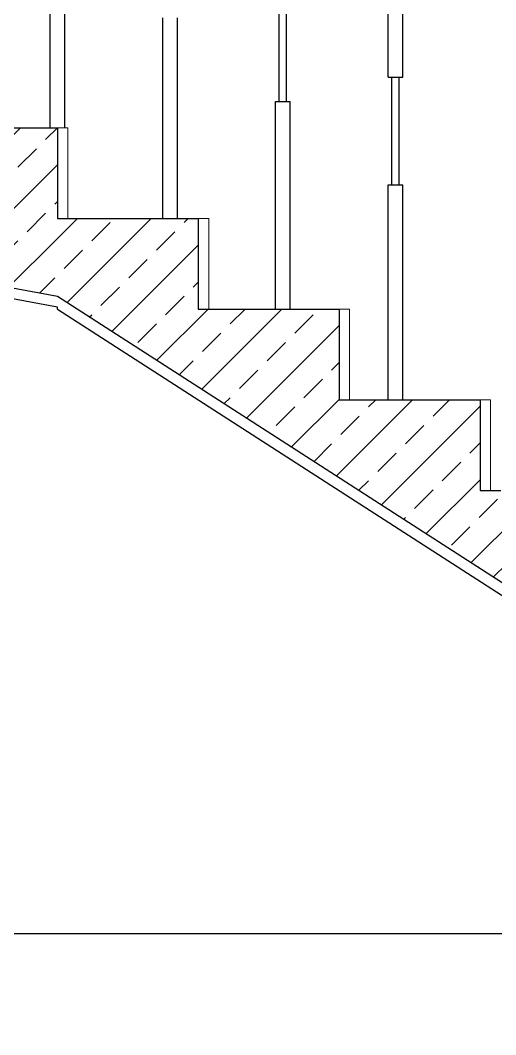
# Model space of a CAD drawing. Header units: millimetres. Extents: x 2232 to 85269, y -3593 to 5869.
# Drawn here: x 76933.7 to 77024.8, y 1990.4 to 2184.8 of the extents above; entities that cross this region are included whole.
import ezdxf

# ---------------------------------------------------------------- set-up
doc = ezdxf.new("R2010")
doc.units = ezdxf.units.MM
doc.layers.add('Standart', color=7, linetype='Continuous')
pattern_1 = [(45, (0, 0), (-7.07107, 7.07107), []), (45, (7.071, 0), (-7.07107, 7.07107), [5, -2.5])]

# ---------------------------------------------------------------- blocks, each defined once
blk = doc.blocks.new('IDE567Entity8358')
at = {"layer": 'Standart', "linetype": 'Continuous', "lineweight": -3}
h = blk.add_hatch(dxfattribs=at)
h.set_pattern_fill('ANSI33', color=171, scale=40, style=0)
h.set_pattern_definition(pattern_1)
h.paths.add_polyline_path([(936, 171.73), (963, 171.73), (963, 154.34), (990, 154.34), (990, 136.95), (1017, 136.95), (1017, 119.56), (1044, 119.56), (1044, 102.17), (1071, 102.17), (1071, 84.78), (1098, 84.78), (1098, 67.39), (1125, 67.39), (1125, 35), (909, 174.12), (909, 189.12), (936, 189.12)])
blk = doc.blocks.new('IDE567Entity8359')
at = {"layer": 'Standart', "linetype": 'Continuous', "lineweight": -3}
h = blk.add_hatch(dxfattribs=at)
h.set_pattern_fill('ANSI33', color=171, scale=40, style=0)
h.set_pattern_definition(pattern_1)
h.paths.add_polyline_path([(800.71, 223.9), (863.61, 223.9), (863.61, 206.51), (909, 206.51), (909, 174.12), (866.46, 182), (863.61, 191.51), (849.53, 194.35), (802.12, 206.44), (800.71, 208.9), (785, 210.87), (785, 241.29), (800.71, 241.29)])
blk = doc.blocks.new('IDE567Entity8945')
at = {"layer": 'Standart', "color": 134, "linetype": 'Continuous', "lineweight": -3}
blk.add_lwpolyline([(972.39, 154.34), (972.39, 195.56)], dxfattribs=at)
blk = doc.blocks.new('IDE567Entity8946')
at = {"layer": 'Standart', "color": 134, "linetype": 'Continuous', "lineweight": -3}
blk.add_lwpolyline([(973.09, 195.56), (973.09, 216.17)], dxfattribs=at)
blk = doc.blocks.new('IDE567Entity8947')
at = {"layer": 'Standart', "color": 134, "linetype": 'Continuous', "lineweight": -3}
blk.add_lwpolyline([(972.39, 216.17), (972.39, 251.71)], dxfattribs=at)
blk = doc.blocks.new('IDE567Entity8948')
at = {"layer": 'Standart', "color": 134, "linetype": 'Continuous', "lineweight": -3}
blk.add_lwpolyline([(972.39, 195.56), (973.09, 195.56)], dxfattribs=at)
blk = doc.blocks.new('IDE567Entity8949')
at = {"layer": 'Standart', "color": 134, "linetype": 'Continuous', "lineweight": -3}
blk.add_lwpolyline([(975.21, 154.34), (975.21, 195.56)], dxfattribs=at)
blk = doc.blocks.new('IDE567Entity8950')
at = {"layer": 'Standart', "color": 134, "linetype": 'Continuous', "lineweight": -3}
blk.add_lwpolyline([(974.51, 195.56), (974.51, 216.17)], dxfattribs=at)
blk = doc.blocks.new('IDE567Entity8951')
at = {"layer": 'Standart', "color": 134, "linetype": 'Continuous', "lineweight": -3}
blk.add_lwpolyline([(972.39, 216.17), (973.09, 216.17)], dxfattribs=at)
blk = doc.blocks.new('IDE567Entity8952')
at = {"layer": 'Standart', "color": 134, "linetype": 'Continuous', "lineweight": -3}
blk.add_lwpolyline([(975.21, 216.17), (975.21, 249.92)], dxfattribs=at)
blk = doc.blocks.new('IDE567Entity8953')
at = {"layer": 'Standart', "color": 134, "linetype": 'Continuous', "lineweight": -3}
blk.add_lwpolyline([(950.79, 171.73), (950.79, 211.56)], dxfattribs=at)
blk = doc.blocks.new('IDE567Entity8954')
at = {"layer": 'Standart', "color": 134, "linetype": 'Continuous', "lineweight": -3}
blk.add_lwpolyline([(951.49, 211.56), (951.49, 231.47)], dxfattribs=at)
blk = doc.blocks.new('IDE567Entity8956')
at = {"layer": 'Standart', "color": 134, "linetype": 'Continuous', "lineweight": -3}
blk.add_lwpolyline([(950.79, 211.56), (951.49, 211.56)], dxfattribs=at)
blk = doc.blocks.new('IDE567Entity8957')
at = {"layer": 'Standart', "color": 134, "linetype": 'Continuous', "lineweight": -3}
blk.add_lwpolyline([(953.61, 171.73), (953.61, 211.56)], dxfattribs=at)
blk = doc.blocks.new('IDE567Entity8958')
at = {"layer": 'Standart', "color": 134, "linetype": 'Continuous', "lineweight": -3}
blk.add_lwpolyline([(952.91, 211.56), (952.91, 231.47)], dxfattribs=at)
blk = doc.blocks.new('IDE567Entity8961')
at = {"layer": 'Standart', "color": 134, "linetype": 'Continuous', "lineweight": -3}
blk.add_lwpolyline([(929.19, 189.12), (929.19, 227.56)], dxfattribs=at)
blk = doc.blocks.new('IDE567Entity8965')
at = {"layer": 'Standart', "color": 134, "linetype": 'Continuous', "lineweight": -3}
blk.add_lwpolyline([(932.01, 189.12), (932.01, 227.56)], dxfattribs=at)
blk = doc.blocks.new('IDE567Entity8969')
at = {"layer": 'Standart', "color": 134, "linetype": 'Continuous', "lineweight": -3}
blk.add_lwpolyline([(907.59, 206.51), (907.59, 243.56)], dxfattribs=at)
blk = doc.blocks.new('IDE567Entity8973')
at = {"layer": 'Standart', "color": 134, "linetype": 'Continuous', "lineweight": -3}
blk.add_lwpolyline([(910.41, 206.51), (910.41, 243.56)], dxfattribs=at)
blk = doc.blocks.new('IDE567Entity8989')
at = {"layer": 'Standart', "color": 134, "linetype": 'Continuous', "lineweight": -3}
blk.add_lwpolyline([(1125, 165), (912.54, 304.12)], dxfattribs=at)
blk = doc.blocks.new('IDE567Entity9056')
at = {"layer": 'Standart', "color": 159, "linetype": 'Continuous', "lineweight": -3}
blk.add_lwpolyline([(787, 52), (1098.02, 52)], dxfattribs=at)
blk = doc.blocks.new('IDE567Entity9508')
at = {"layer": 'Standart', "color": 159, "linetype": 'Continuous', "lineweight": -3}
blk.add_lwpolyline([(963, 171.73), (963, 154.34)], dxfattribs=at)
blk = doc.blocks.new('IDE567Entity9509')
at = {"layer": 'Standart', "color": 159, "linetype": 'Continuous', "lineweight": -3}
blk.add_lwpolyline([(936, 171.73), (938, 171.73)], dxfattribs=at)
blk = doc.blocks.new('IDE567Entity9510')
at = {"layer": 'Standart', "color": 159, "linetype": 'Continuous', "lineweight": -3}
blk.add_lwpolyline([(938, 171.73), (950.79, 171.73)], dxfattribs=at)
blk = doc.blocks.new('IDE567Entity9511')
at = {"layer": 'Standart', "color": 159, "linetype": 'Continuous', "lineweight": -3}
blk.add_lwpolyline([(990, 154.34), (990, 136.95)], dxfattribs=at)
blk = doc.blocks.new('IDE567Entity9512')
at = {"layer": 'Standart', "color": 159, "linetype": 'Continuous', "lineweight": -3}
blk.add_lwpolyline([(963, 154.34), (965, 154.34)], dxfattribs=at)
blk = doc.blocks.new('IDE567Entity9513')
at = {"layer": 'Standart', "color": 159, "linetype": 'Continuous', "lineweight": -3}
blk.add_lwpolyline([(965, 154.34), (972.39, 154.34)], dxfattribs=at)
blk = doc.blocks.new('IDE567Entity9515')
at = {"layer": 'Standart', "color": 159, "linetype": 'Continuous', "lineweight": -3}
blk.add_lwpolyline([(990, 136.95), (992, 136.95)], dxfattribs=at)
blk = doc.blocks.new('IDE567Entity9516')
at = {"layer": 'Standart', "color": 159, "linetype": 'Continuous', "lineweight": -3}
blk.add_lwpolyline([(992, 136.95), (993.99, 136.95)], dxfattribs=at)
blk = doc.blocks.new('IDE567Entity9529')
at = {"layer": 'Standart', "color": 159, "linetype": 'Continuous', "lineweight": -3}
blk.add_lwpolyline([(909, 174.12), (866.46, 182)], dxfattribs=at)
blk = doc.blocks.new('IDE567Entity9530')
at = {"layer": 'Standart', "color": 159, "linetype": 'Continuous', "lineweight": -3}
blk.add_lwpolyline([(1125, 35), (909, 174.12)], dxfattribs=at)
blk = doc.blocks.new('IDE567Entity9531')
at = {"layer": 'Standart', "color": 159, "linetype": 'Continuous', "lineweight": -3}
blk.add_lwpolyline([(936, 189.12), (936, 171.73)], dxfattribs=at)
blk = doc.blocks.new('IDE567Entity9532')
at = {"layer": 'Standart', "color": 159, "linetype": 'Continuous', "lineweight": -3}
blk.add_lwpolyline([(909, 189.12), (911, 189.12)], dxfattribs=at)
blk = doc.blocks.new('IDE567Entity9533')
at = {"layer": 'Standart', "color": 159, "linetype": 'Continuous', "lineweight": -3}
blk.add_lwpolyline([(911, 189.12), (929.19, 189.12)], dxfattribs=at)
blk = doc.blocks.new('IDE567Entity9537')
at = {"layer": 'Standart', "color": 159, "linetype": 'Continuous', "lineweight": -3}
blk.add_lwpolyline([(909, 206.51), (909, 189.12)], dxfattribs=at)
blk = doc.blocks.new('IDE567Entity9763')
at = {"layer": 'Standart', "color": 163, "linetype": 'Continuous', "lineweight": 5}
blk.add_lwpolyline([(990, 154.34), (992, 154.34)], dxfattribs=at)
blk = doc.blocks.new('IDE567Entity9764')
at = {"layer": 'Standart', "color": 163, "linetype": 'Continuous', "lineweight": 5}
blk.add_lwpolyline([(992, 154.34), (992, 136.95)], dxfattribs=at)
blk = doc.blocks.new('IDE567Entity9765')
at = {"layer": 'Standart', "color": 163, "linetype": 'Continuous', "lineweight": 5}
blk.add_lwpolyline([(963, 171.73), (965, 171.73)], dxfattribs=at)
blk = doc.blocks.new('IDE567Entity9766')
at = {"layer": 'Standart', "color": 163, "linetype": 'Continuous', "lineweight": 5}
blk.add_lwpolyline([(965, 171.73), (965, 154.34)], dxfattribs=at)
blk = doc.blocks.new('IDE567Entity9767')
at = {"layer": 'Standart', "color": 163, "linetype": 'Continuous', "lineweight": 5}
blk.add_lwpolyline([(936, 189.12), (938, 189.12)], dxfattribs=at)
blk = doc.blocks.new('IDE567Entity9768')
at = {"layer": 'Standart', "color": 163, "linetype": 'Continuous', "lineweight": 5}
blk.add_lwpolyline([(938, 189.12), (938, 171.73)], dxfattribs=at)
blk = doc.blocks.new('IDE567Entity9769')
at = {"layer": 'Standart', "color": 163, "linetype": 'Continuous', "lineweight": 5}
blk.add_lwpolyline([(909, 206.51), (910.41, 206.51)], dxfattribs=at)
blk = doc.blocks.new('IDE567Entity9770')
at = {"layer": 'Standart', "color": 163, "linetype": 'Continuous', "lineweight": 5}
blk.add_lwpolyline([(911, 206.51), (911, 189.12)], dxfattribs=at)
blk = doc.blocks.new('IDE567Entity10007')
at = {"layer": 'Standart', "color": 11, "linetype": 'Continuous', "lineweight": -3}
blk.add_lwpolyline([(909, 171.74), (1125, 32.62)], dxfattribs=at)
blk = doc.blocks.new('IDE567Entity10008')
at = {"layer": 'Standart', "color": 11, "linetype": 'Continuous', "lineweight": -3}
blk.add_lwpolyline([(909, 171.74), (909, 172.09)], dxfattribs=at)
blk = doc.blocks.new('IDE567Entity10009')
at = {"layer": 'Standart', "color": 11, "linetype": 'Continuous', "lineweight": -3}
blk.add_lwpolyline([(909, 172.09), (864.9, 180.26)], dxfattribs=at)
blk = doc.blocks.new('IDE567Entity10418')
at = {"layer": 'Standart', "color": 134, "linetype": 'Continuous', "lineweight": -3}
blk.add_lwpolyline([(973.09, 195.56), (974.51, 195.56)], dxfattribs=at)
blk = doc.blocks.new('IDE567Entity10419')
at = {"layer": 'Standart', "color": 134, "linetype": 'Continuous', "lineweight": -3}
blk.add_lwpolyline([(974.51, 195.56), (975.21, 195.56)], dxfattribs=at)
blk = doc.blocks.new('IDE567Entity10420')
at = {"layer": 'Standart', "color": 134, "linetype": 'Continuous', "lineweight": -3}
blk.add_lwpolyline([(973.09, 216.17), (974.51, 216.17)], dxfattribs=at)
blk = doc.blocks.new('IDE567Entity10421')
at = {"layer": 'Standart', "color": 134, "linetype": 'Continuous', "lineweight": -3}
blk.add_lwpolyline([(974.51, 216.17), (975.21, 216.17)], dxfattribs=at)
blk = doc.blocks.new('IDE567Entity10424')
at = {"layer": 'Standart', "color": 134, "linetype": 'Continuous', "lineweight": -3}
blk.add_lwpolyline([(951.49, 211.56), (952.91, 211.56)], dxfattribs=at)
blk = doc.blocks.new('IDE567Entity10425')
at = {"layer": 'Standart', "color": 134, "linetype": 'Continuous', "lineweight": -3}
blk.add_lwpolyline([(952.91, 211.56), (953.61, 211.56)], dxfattribs=at)
blk = doc.blocks.new('IDE567Entity10797')
at = {"layer": 'Standart', "color": 159, "linetype": 'Continuous', "lineweight": -3}
blk.add_lwpolyline([(950.79, 171.73), (953.61, 171.73)], dxfattribs=at)
blk = doc.blocks.new('IDE567Entity10798')
at = {"layer": 'Standart', "color": 159, "linetype": 'Continuous', "lineweight": -3}
blk.add_lwpolyline([(953.61, 171.73), (963, 171.73)], dxfattribs=at)
blk = doc.blocks.new('IDE567Entity10799')
at = {"layer": 'Standart', "color": 159, "linetype": 'Continuous', "lineweight": -3}
blk.add_lwpolyline([(972.39, 154.34), (975.21, 154.34)], dxfattribs=at)
blk = doc.blocks.new('IDE567Entity10800')
at = {"layer": 'Standart', "color": 159, "linetype": 'Continuous', "lineweight": -3}
blk.add_lwpolyline([(975.21, 154.34), (990, 154.34)], dxfattribs=at)
blk = doc.blocks.new('IDE567Entity10814')
at = {"layer": 'Standart', "color": 159, "linetype": 'Continuous', "lineweight": -3}
blk.add_lwpolyline([(929.19, 189.12), (932.01, 189.12)], dxfattribs=at)
blk = doc.blocks.new('IDE567Entity10815')
at = {"layer": 'Standart', "color": 159, "linetype": 'Continuous', "lineweight": -3}
blk.add_lwpolyline([(932.01, 189.12), (936, 189.12)], dxfattribs=at)
blk = doc.blocks.new('IDE567Entity10822')
at = {"layer": 'Standart', "color": 159, "linetype": 'Continuous', "lineweight": -3}
blk.add_lwpolyline([(887.61, 206.51), (907.59, 206.51)], dxfattribs=at)
blk = doc.blocks.new('IDE567Entity10823')
at = {"layer": 'Standart', "color": 159, "linetype": 'Continuous', "lineweight": -3}
blk.add_lwpolyline([(907.59, 206.51), (909, 206.51)], dxfattribs=at)
blk = doc.blocks.new('IDE567Entity10907')
at = {"layer": 'Standart', "color": 163, "linetype": 'Continuous', "lineweight": 5}
blk.add_lwpolyline([(910.41, 206.51), (911, 206.51)], dxfattribs=at)

msp = doc.modelspace()

# ---------------------------------------------------------------- block references
at = {"layer": 'Standart'}
for name in ['IDE567Entity8989', 'IDE567Entity8947', 'IDE567Entity8952', 'IDE567Entity8969', 'IDE567Entity8973', 'IDE567Entity8359', 'IDE567Entity8954', 'IDE567Entity8958', 'IDE567Entity8961', 'IDE567Entity8965', 'IDE567Entity8951', 'IDE567Entity8946', 'IDE567Entity10420', 'IDE567Entity8950', 'IDE567Entity10421', 'IDE567Entity8953', 'IDE567Entity8956', 'IDE567Entity10424', 'IDE567Entity10425', 'IDE567Entity8957', 'IDE567Entity10822', 'IDE567Entity10823', 'IDE567Entity9537', 'IDE567Entity9769', 'IDE567Entity10907', 'IDE567Entity9770', 'IDE567Entity8945', 'IDE567Entity8948', 'IDE567Entity10418', 'IDE567Entity10419', 'IDE567Entity8949', 'IDE567Entity8358', 'IDE567Entity9532', 'IDE567Entity9533', 'IDE567Entity10814', 'IDE567Entity10815', 'IDE567Entity9531', 'IDE567Entity9767', 'IDE567Entity9768', 'IDE567Entity9529', 'IDE567Entity10009', 'IDE567Entity9530', 'IDE567Entity10008', 'IDE567Entity10007', 'IDE567Entity9509', 'IDE567Entity9510', 'IDE567Entity10797', 'IDE567Entity10798', 'IDE567Entity9508', 'IDE567Entity9765', 'IDE567Entity9766', 'IDE567Entity9512', 'IDE567Entity9513', 'IDE567Entity10799', 'IDE567Entity10800', 'IDE567Entity9511', 'IDE567Entity9763', 'IDE567Entity9764', 'IDE567Entity9515', 'IDE567Entity9516', 'IDE567Entity9056']:
    msp.add_blockref(name, (76031.79, 1957.74), dxfattribs=at)

doc.saveas('drawing.dxf')
